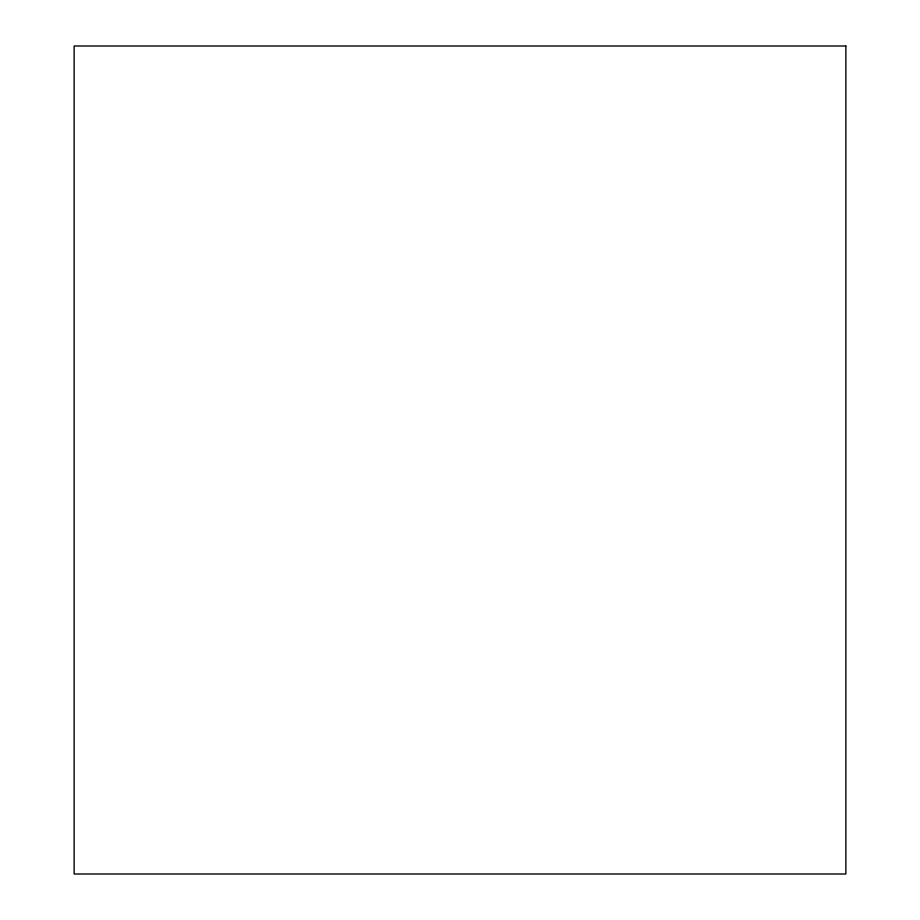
<?xml version="1.0" encoding="UTF-8"?>
<svg xmlns="http://www.w3.org/2000/svg" width="920" height="920" viewBox="0 0 920 920"><rect width="100%" height="100%" fill="white"/><g stroke="black" fill="none" stroke-linecap="round" stroke-linejoin="round"><path stroke-width="1.38" d="M845.859 46L74.14 46L74.14 874L845.859 874L845.859 46"/></g></svg>
